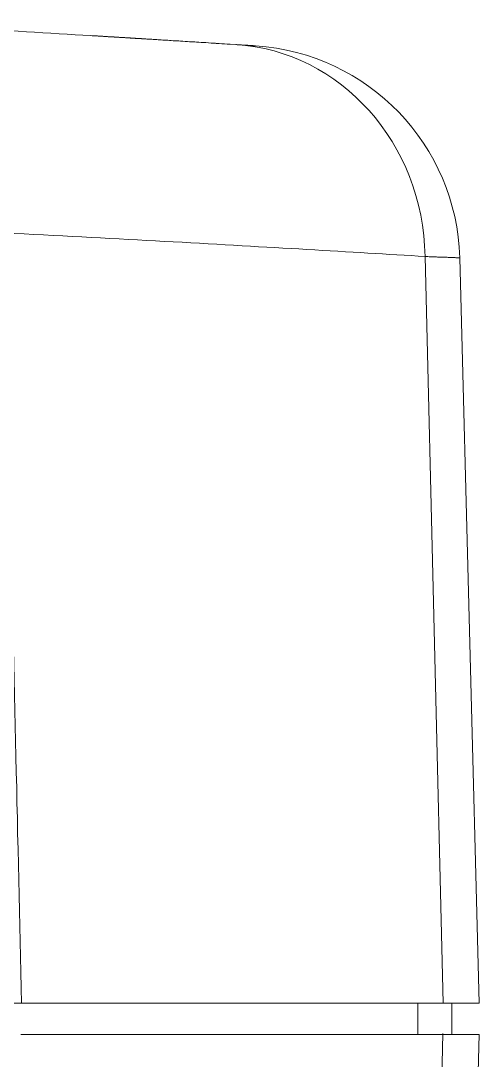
# Model space of a CAD drawing. Header units: inches. Extents: x 0 to 40, y 35.9 to 64.1.
# Drawn here: x 10.08 to 10.547, y 39.511 to 40.569 of the extents above; entities that cross this region are included whole.
import ezdxf

# ---------------------------------------------------------------- set-up
doc = ezdxf.new("R2010")
doc.units = ezdxf.units.IN
doc.header["$MEASUREMENT"] = 0
doc.layers.add('2', color=7, linetype='Continuous')

# ---------------------------------------------------------------- blocks, each defined once
blk = doc.blocks.new('block 765')
at = {"layer": '2', "color": 80, "lineweight": 18, "true_color": 0x3fff00}
blk.add_lwpolyline([(10.5466, 39.5689), (10.5268, 40.3279)], dxfattribs=at)
blk = doc.blocks.new('block 766')
at = {"layer": '2', "color": 80, "lineweight": 18, "true_color": 0x3fff00}
blk.add_lwpolyline([(10.5101, 39.5689), (10.5466, 39.5689)], dxfattribs=at)
blk = doc.blocks.new('block 770')
at = {"layer": '2', "color": 80, "lineweight": 18, "true_color": 0x3fff00}
blk.add_lwpolyline([(10.5189, 39.5369), (10.5189, 39.5689)], dxfattribs=at)
blk = doc.blocks.new('block 771')
at = {"layer": '2', "color": 80, "lineweight": 18, "true_color": 0x3fff00}
blk.add_lwpolyline([(10.5101, 39.5689), (10.0807, 39.5689)], dxfattribs=at)
blk = doc.blocks.new('block 772')
at = {"layer": '2', "color": 80, "lineweight": 18, "true_color": 0x3fff00}
blk.add_lwpolyline([(10.0807, 39.5689), (10.0002, 39.5689)], dxfattribs=at)
blk = doc.blocks.new('block 773')
at = {"layer": '2', "color": 80, "lineweight": 18, "true_color": 0x3fff00}
blk.add_lwpolyline([(10.5101, 39.5689), (10.4915, 40.3292)], dxfattribs=at)
blk = doc.blocks.new('block 774')
at = {"layer": '2', "color": 80, "lineweight": 18, "true_color": 0x3fff00}
blk.add_lwpolyline([(10.4842, 39.5369), (10.4842, 39.5689)], dxfattribs=at)
blk = doc.blocks.new('block 805')
at = {"layer": '2', "color": 80, "lineweight": 18, "true_color": 0x3fff00}
blk.add_lwpolyline([(10.08, 39.5369), (10.5097, 39.5369)], dxfattribs=at)
blk = doc.blocks.new('block 815')
at = {"layer": '2', "color": 80, "lineweight": 18, "true_color": 0x3fff00}
blk.add_lwpolyline([(10.5466, 39.5369), (10.5097, 39.5369)], dxfattribs=at)
blk = doc.blocks.new('block 817')
at = {"layer": '2', "color": 80, "lineweight": 18, "true_color": 0x3fff00}
blk.add_lwpolyline([(10.5466, 39.5369), (10.5267, 38.7765)], dxfattribs=at)
blk = doc.blocks.new('block 824')
at = {"layer": '2', "color": 7, "lineweight": 18, "true_color": 0xffffff}
blk.add_lwpolyline([(10.5189, 39.5689), (10.5189, 39.5369)], dxfattribs=at)
blk = doc.blocks.new('block 1089')
at = {"layer": '2', "color": 80, "lineweight": 18, "true_color": 0x3fff00}
blk.add_open_spline([(10.5268, 40.3279), (10.5238, 40.4427), (10.4337, 40.5363), (10.319, 40.5437)], degree=3, dxfattribs=at)
blk = doc.blocks.new('block 1131')
at = {"layer": '2', "color": 80, "lineweight": 18, "true_color": 0x3fff00}
blk.add_open_spline([(10.4915, 40.3292), (10.4897, 40.4444), (10.4059, 40.5382), (10.2988, 40.5451)], degree=3, dxfattribs=at)
blk = doc.blocks.new('block 1269')
at = {"layer": '2', "color": 80, "lineweight": 18, "true_color": 0x3fff00}
blk.add_lwpolyline([(10.4915, 40.3292), (10.4845, 40.3296), (10.4774, 40.3301), (10.4702, 40.3305), (10.4629, 40.3309), (10.4557, 40.3314), (10.4483, 40.3318), (10.4409, 40.3323), (10.4334, 40.3327), (10.4258, 40.3332), (10.4182, 40.3336), (10.4105, 40.3341), (10.4028, 40.3346), (10.395, 40.335), (10.3872, 40.3355), (10.3792, 40.3359), (10.3713, 40.3364), (10.3632, 40.3369), (10.3551, 40.3373), (10.3469, 40.3378), (10.3387, 40.3383), (10.3304, 40.3388), (10.3221, 40.3392), (10.3137, 40.3397), (10.3052, 40.3402), (10.2966, 40.3407), (10.2881, 40.3412), (10.2794, 40.3417), (10.2707, 40.3422), (10.2619, 40.3427), (10.2531, 40.3431), (10.2441, 40.3437), (10.2352, 40.3441), (10.2261, 40.3446), (10.2171, 40.3451), (10.2079, 40.3456), (10.1987, 40.3461), (10.1894, 40.3466), (10.1801, 40.3471), (10.1707, 40.3476), (10.1612, 40.3481), (10.1517, 40.3486), (10.1421, 40.3492), (10.1324, 40.3497), (10.1227, 40.3502), (10.113, 40.3507), (10.1031, 40.3512), (10.0932, 40.3517), (10.0833, 40.3522), (10.0733, 40.3527), (10.0632, 40.3533)], dxfattribs=at)
blk = doc.blocks.new('block 1271')
at = {"layer": '2', "color": 80, "lineweight": 18, "true_color": 0x3fff00}
blk.add_lwpolyline([(10.0632, 40.3533), (10.0635, 40.3376), (10.0639, 40.3219), (10.0642, 40.3062), (10.0646, 40.2905), (10.0649, 40.2748), (10.0653, 40.2591), (10.0656, 40.2435), (10.066, 40.2278), (10.0663, 40.2121), (10.0667, 40.1964), (10.067, 40.1807), (10.0674, 40.165), (10.0677, 40.1493), (10.0681, 40.1336), (10.0684, 40.118), (10.0688, 40.1023), (10.0691, 40.0866), (10.0695, 40.0709), (10.0698, 40.0552), (10.0702, 40.0395), (10.0705, 40.0238), (10.0709, 40.0081), (10.0712, 39.9925), (10.0716, 39.9768), (10.0719, 39.9611), (10.0723, 39.9454), (10.0726, 39.9297), (10.073, 39.914), (10.0733, 39.8983), (10.0737, 39.8826), (10.074, 39.867), (10.0744, 39.8513), (10.0747, 39.8356), (10.0751, 39.8199), (10.0754, 39.8042), (10.0758, 39.7885), (10.0761, 39.7728), (10.0765, 39.7571), (10.0768, 39.7415), (10.0772, 39.7258), (10.0775, 39.7101), (10.0779, 39.6944), (10.0782, 39.6787), (10.0786, 39.663), (10.0789, 39.6473), (10.0793, 39.6316), (10.0796, 39.6159), (10.08, 39.6003), (10.0803, 39.5846), (10.0807, 39.5689)], dxfattribs=at)
blk = doc.blocks.new('block 1273')
at = {"layer": '2', "color": 80, "lineweight": 18, "true_color": 0x3fff00}
blk.add_open_spline([(10.2988, 40.5451), (10.2988, 40.5451), (10.2996, 40.545), (10.2996, 40.545), (10.2996, 40.545), (10.3003, 40.5449), (10.3003, 40.5449), (10.3003, 40.5449), (10.3011, 40.5449), (10.3011, 40.5449), (10.3011, 40.5449), (10.3019, 40.5448), (10.3019, 40.5448), (10.3019, 40.5448), (10.3026, 40.5448), (10.3026, 40.5448), (10.3026, 40.5448), (10.3033, 40.5447), (10.3033, 40.5447), (10.3033, 40.5447), (10.304, 40.5447), (10.304, 40.5447), (10.304, 40.5447), (10.3047, 40.5447), (10.3047, 40.5447), (10.3047, 40.5447), (10.3054, 40.5446), (10.3054, 40.5446), (10.3054, 40.5446), (10.3061, 40.5446), (10.3061, 40.5446), (10.3061, 40.5446), (10.3067, 40.5445), (10.3067, 40.5445), (10.3067, 40.5445), (10.3073, 40.5445), (10.3073, 40.5445), (10.3073, 40.5445), (10.3079, 40.5445), (10.3079, 40.5445), (10.3079, 40.5445), (10.3085, 40.5444), (10.3085, 40.5444), (10.3085, 40.5444), (10.3091, 40.5444), (10.3091, 40.5444), (10.3091, 40.5444), (10.3097, 40.5444), (10.3097, 40.5444), (10.3097, 40.5444), (10.3102, 40.5443), (10.3102, 40.5443), (10.3102, 40.5443), (10.3107, 40.5443), (10.3107, 40.5443), (10.3107, 40.5443), (10.3112, 40.5443), (10.3112, 40.5443), (10.3112, 40.5443), (10.3117, 40.5442), (10.3117, 40.5442), (10.3117, 40.5442), (10.3122, 40.5442), (10.3122, 40.5442), (10.3122, 40.5442), (10.3127, 40.5442), (10.3127, 40.5442), (10.3127, 40.5442), (10.3131, 40.5441), (10.3131, 40.5441), (10.3131, 40.5441), (10.3135, 40.5441), (10.3135, 40.5441), (10.3135, 40.5441), (10.314, 40.5441), (10.314, 40.5441), (10.314, 40.5441), (10.3144, 40.5441), (10.3144, 40.5441), (10.3144, 40.5441), (10.3147, 40.544), (10.3147, 40.544), (10.3147, 40.544), (10.3151, 40.544), (10.3151, 40.544), (10.3151, 40.544), (10.3154, 40.544), (10.3154, 40.544), (10.3154, 40.544), (10.3158, 40.544), (10.3158, 40.544), (10.3158, 40.544), (10.3161, 40.544), (10.3161, 40.544), (10.3161, 40.544), (10.3164, 40.5439), (10.3164, 40.5439), (10.3164, 40.5439), (10.3167, 40.5439), (10.3167, 40.5439), (10.3167, 40.5439), (10.3169, 40.5439), (10.3169, 40.5439), (10.3169, 40.5439), (10.3172, 40.5438), (10.3172, 40.5438), (10.3172, 40.5438), (10.3174, 40.5438), (10.3174, 40.5438), (10.3174, 40.5438), (10.3176, 40.5438), (10.3176, 40.5438), (10.3176, 40.5438), (10.3179, 40.5438), (10.3179, 40.5438), (10.3179, 40.5438), (10.318, 40.5438), (10.318, 40.5438), (10.3182, 40.5438), (10.3184, 40.5438), (10.3184, 40.5438), (10.3185, 40.5438), (10.3186, 40.5438), (10.3186, 40.5438), (10.3187, 40.5437), (10.3188, 40.5437), (10.3188, 40.5437), (10.319, 40.5437), (10.319, 40.5437), (10.319, 40.5437)], degree=3, knots=[0, 0, 0, 0, 1, 1, 1, 2, 2, 2, 3, 3, 3, 4, 4, 4, 5, 5, 5, 6, 6, 6, 7, 7, 7, 8, 8, 8, 9, 9, 9, 10, 10, 10, 11, 11, 11, 12, 12, 12, 13, 13, 13, 14, 14, 14, 15, 15, 15, 16, 16, 16, 17, 17, 17, 18, 18, 18, 19, 19, 19, 20, 20, 20, 21, 21, 21, 22, 22, 22, 23, 23, 23, 24, 24, 24, 25, 25, 25, 26, 26, 26, 27, 27, 27, 28, 28, 28, 29, 29, 29, 30, 30, 30, 31, 31, 31, 32, 32, 32, 33, 33, 33, 34, 34, 34, 35, 35, 35, 36, 36, 36, 37, 37, 37, 38, 38, 38, 39, 39, 39, 40, 40, 40, 41, 41, 41, 42, 42, 42, 43, 43, 43, 43], dxfattribs=at)
blk = doc.blocks.new('block 1275')
at = {"layer": '2', "color": 80, "lineweight": 18, "true_color": 0x3fff00}
blk.add_lwpolyline([(9.8855, 40.5693), (9.8953, 40.5688), (9.9049, 40.5682), (9.9145, 40.5677), (9.9241, 40.5672), (9.9336, 40.5667), (9.943, 40.5662), (9.9523, 40.5657), (9.9616, 40.5651), (9.9709, 40.5646), (9.9801, 40.5641), (9.9892, 40.5636), (9.9983, 40.5631), (10.0073, 40.5626), (10.0162, 40.5621), (10.0251, 40.5616), (10.0339, 40.5611), (10.0427, 40.5606), (10.0514, 40.5601), (10.0601, 40.5596), (10.0687, 40.5591), (10.0772, 40.5586), (10.0857, 40.5581), (10.0941, 40.5576), (10.1024, 40.5571), (10.1107, 40.5566), (10.119, 40.5561), (10.1271, 40.5556), (10.1352, 40.5551), (10.1433, 40.5547), (10.1513, 40.5542), (10.1592, 40.5537), (10.1671, 40.5533), (10.1749, 40.5528), (10.1827, 40.5523), (10.1904, 40.5518), (10.198, 40.5514), (10.2056, 40.5509), (10.2131, 40.5504), (10.2206, 40.55), (10.228, 40.5495), (10.2353, 40.549), (10.2426, 40.5486), (10.2498, 40.5482), (10.257, 40.5477), (10.2641, 40.5473), (10.2712, 40.5468), (10.2781, 40.5464), (10.2851, 40.5459), (10.2919, 40.5455), (10.2988, 40.5451)], dxfattribs=at)
blk = doc.blocks.new('block 1276')
at = {"layer": '2', "color": 80, "lineweight": 18, "true_color": 0x3fff00}
blk.add_open_spline([(10.5268, 40.3279), (10.5266, 40.3279), (10.5265, 40.3279), (10.5265, 40.3279), (10.5264, 40.3279), (10.5263, 40.3279), (10.5263, 40.3279), (10.5263, 40.3279), (10.5261, 40.3279), (10.5261, 40.3279), (10.5261, 40.3279), (10.5259, 40.3279), (10.5259, 40.3279), (10.5259, 40.3279), (10.5256, 40.3279), (10.5256, 40.3279), (10.5256, 40.3279), (10.5254, 40.3279), (10.5254, 40.3279), (10.5254, 40.3279), (10.5251, 40.3279), (10.5251, 40.3279), (10.5251, 40.3279), (10.5247, 40.328), (10.5247, 40.328), (10.5247, 40.328), (10.5244, 40.328), (10.5244, 40.328), (10.5244, 40.328), (10.524, 40.328), (10.524, 40.328), (10.524, 40.328), (10.5236, 40.328), (10.5236, 40.328), (10.5236, 40.328), (10.5232, 40.328), (10.5232, 40.328), (10.5232, 40.328), (10.5227, 40.328), (10.5227, 40.328), (10.5227, 40.328), (10.5222, 40.3281), (10.5222, 40.3281), (10.5222, 40.3281), (10.5217, 40.3281), (10.5217, 40.3281), (10.5217, 40.3281), (10.5211, 40.3281), (10.5211, 40.3281), (10.5211, 40.3281), (10.5206, 40.3281), (10.5206, 40.3281), (10.5206, 40.3281), (10.5199, 40.3281), (10.5199, 40.3281), (10.5199, 40.3281), (10.5193, 40.3282), (10.5193, 40.3282), (10.5193, 40.3282), (10.5187, 40.3282), (10.5187, 40.3282), (10.5187, 40.3282), (10.518, 40.3282), (10.518, 40.3282), (10.518, 40.3282), (10.5172, 40.3283), (10.5172, 40.3283), (10.5172, 40.3283), (10.5165, 40.3283), (10.5165, 40.3283), (10.5165, 40.3283), (10.5157, 40.3283), (10.5157, 40.3283), (10.5157, 40.3283), (10.5149, 40.3283), (10.5149, 40.3283), (10.5149, 40.3283), (10.5141, 40.3284), (10.5141, 40.3284), (10.5141, 40.3284), (10.5132, 40.3284), (10.5132, 40.3284), (10.5132, 40.3284), (10.5123, 40.3284), (10.5123, 40.3284), (10.5123, 40.3284), (10.5114, 40.3285), (10.5114, 40.3285), (10.5114, 40.3285), (10.5105, 40.3285), (10.5105, 40.3285), (10.5105, 40.3285), (10.5095, 40.3285), (10.5095, 40.3285), (10.5095, 40.3285), (10.5085, 40.3286), (10.5085, 40.3286), (10.5085, 40.3286), (10.5075, 40.3286), (10.5075, 40.3286), (10.5075, 40.3286), (10.5064, 40.3286), (10.5064, 40.3286), (10.5064, 40.3286), (10.5053, 40.3287), (10.5053, 40.3287), (10.5053, 40.3287), (10.5042, 40.3287), (10.5042, 40.3287), (10.5042, 40.3287), (10.5031, 40.3288), (10.5031, 40.3288), (10.5031, 40.3288), (10.5019, 40.3288), (10.5019, 40.3288), (10.5019, 40.3288), (10.5007, 40.3288), (10.5007, 40.3288), (10.5007, 40.3288), (10.4995, 40.3289), (10.4995, 40.3289), (10.4995, 40.3289), (10.4982, 40.3289), (10.4982, 40.3289), (10.4982, 40.3289), (10.4969, 40.329), (10.4969, 40.329), (10.4969, 40.329), (10.4956, 40.329), (10.4956, 40.329), (10.4956, 40.329), (10.4943, 40.3291), (10.4943, 40.3291), (10.4943, 40.3291), (10.4929, 40.3291), (10.4929, 40.3291), (10.4929, 40.3291), (10.4915, 40.3292), (10.4915, 40.3292)], degree=3, knots=[0, 0, 0, 0, 1, 1, 1, 2, 2, 2, 3, 3, 3, 4, 4, 4, 5, 5, 5, 6, 6, 6, 7, 7, 7, 8, 8, 8, 9, 9, 9, 10, 10, 10, 11, 11, 11, 12, 12, 12, 13, 13, 13, 14, 14, 14, 15, 15, 15, 16, 16, 16, 17, 17, 17, 18, 18, 18, 19, 19, 19, 20, 20, 20, 21, 21, 21, 22, 22, 22, 23, 23, 23, 24, 24, 24, 25, 25, 25, 26, 26, 26, 27, 27, 27, 28, 28, 28, 29, 29, 29, 30, 30, 30, 31, 31, 31, 32, 32, 32, 33, 33, 33, 34, 34, 34, 35, 35, 35, 36, 36, 36, 37, 37, 37, 38, 38, 38, 39, 39, 39, 40, 40, 40, 41, 41, 41, 42, 42, 42, 43, 43, 43, 44, 44, 44, 45, 45, 45, 46, 46, 46, 46], dxfattribs=at)
blk = doc.blocks.new('block 1315')
at = {"layer": '2', "color": 80, "lineweight": 18, "true_color": 0x3fff00}
blk.add_lwpolyline([(10.5097, 39.538), (10.5093, 39.5228), (10.509, 39.5075), (10.5085, 39.4923), (10.5081, 39.477), (10.5077, 39.4618), (10.5074, 39.4466), (10.5069, 39.4314), (10.5065, 39.4161), (10.5061, 39.4009), (10.5057, 39.3857), (10.5053, 39.3704), (10.5049, 39.3552), (10.5045, 39.34), (10.5041, 39.3248), (10.5037, 39.3095), (10.5033, 39.2943), (10.5029, 39.2791), (10.5025, 39.2639), (10.5021, 39.2486), (10.5017, 39.2334), (10.5013, 39.2182), (10.5009, 39.2029), (10.5005, 39.1877), (10.5001, 39.1725), (10.4997, 39.1572), (10.4993, 39.142), (10.4989, 39.1268), (10.4985, 39.1115), (10.4981, 39.0963), (10.4977, 39.0811), (10.4973, 39.0659), (10.4969, 39.0506), (10.4965, 39.0354), (10.4961, 39.0202), (10.4957, 39.005), (10.4953, 38.9897), (10.4949, 38.9745), (10.4945, 38.9593), (10.4941, 38.944), (10.4937, 38.9288), (10.4933, 38.9136), (10.4929, 38.8984), (10.4925, 38.8831), (10.4921, 38.8679), (10.4917, 38.8527), (10.4913, 38.8374), (10.4909, 38.8222), (10.4905, 38.807), (10.4901, 38.7917), (10.4897, 38.7765)], dxfattribs=at)
blk = doc.blocks.new('block 1332')
at = {"layer": '2', "color": 7, "lineweight": 18, "true_color": 0xffffff}
blk.add_lwpolyline([(10.1912, 40.5518), (10.1905, 40.5518), (10.1897, 40.5519), (10.189, 40.5519), (10.1882, 40.5519), (10.1875, 40.552), (10.1867, 40.552), (10.1859, 40.5521), (10.1852, 40.5522), (10.1844, 40.5522), (10.1837, 40.5522), (10.1829, 40.5523), (10.1821, 40.5523), (10.1814, 40.5524), (10.1806, 40.5524), (10.1798, 40.5525), (10.1791, 40.5525), (10.1783, 40.5526), (10.1775, 40.5526), (10.1767, 40.5527), (10.176, 40.5527), (10.1752, 40.5527), (10.1744, 40.5528), (10.1737, 40.5528), (10.1729, 40.5529), (10.1721, 40.5529), (10.1713, 40.553), (10.1706, 40.553), (10.1698, 40.5531), (10.169, 40.5531), (10.1682, 40.5532), (10.1675, 40.5532), (10.1667, 40.5533), (10.1659, 40.5533), (10.1651, 40.5534), (10.1643, 40.5534), (10.1635, 40.5535), (10.1628, 40.5535), (10.162, 40.5536), (10.1612, 40.5536), (10.1604, 40.5537), (10.1596, 40.5537), (10.1588, 40.5537), (10.158, 40.5538), (10.1572, 40.5538), (10.1565, 40.5539), (10.1557, 40.5539), (10.1549, 40.554), (10.1541, 40.554), (10.1533, 40.5541), (10.1525, 40.5541)], dxfattribs=at)
blk = doc.blocks.new('block 1337')
at = {"layer": '2', "color": 7, "lineweight": 18, "true_color": 0xffffff}
blk.add_open_spline([(10.1912, 40.5518), (10.1912, 40.5518), (10.1916, 40.5517), (10.1916, 40.5517), (10.1916, 40.5517), (10.1919, 40.5517), (10.1919, 40.5517), (10.1919, 40.5517), (10.1923, 40.5517), (10.1923, 40.5517), (10.1923, 40.5517), (10.1926, 40.5517), (10.1926, 40.5517), (10.1926, 40.5517), (10.1929, 40.5517), (10.1929, 40.5517), (10.1929, 40.5517), (10.1932, 40.5517), (10.1932, 40.5517), (10.1932, 40.5517), (10.1936, 40.5516), (10.1936, 40.5516), (10.1936, 40.5516), (10.1939, 40.5516), (10.1939, 40.5516), (10.1939, 40.5516), (10.1942, 40.5516), (10.1942, 40.5516), (10.1942, 40.5516), (10.1945, 40.5516), (10.1945, 40.5516), (10.1945, 40.5516), (10.1948, 40.5516), (10.1948, 40.5516), (10.1948, 40.5516), (10.1951, 40.5515), (10.1951, 40.5515), (10.1951, 40.5515), (10.1954, 40.5515), (10.1954, 40.5515), (10.1954, 40.5515), (10.1957, 40.5515), (10.1957, 40.5515), (10.1957, 40.5515), (10.196, 40.5515), (10.196, 40.5515), (10.196, 40.5515), (10.1962, 40.5515), (10.1962, 40.5515), (10.1962, 40.5515), (10.1965, 40.5515), (10.1965, 40.5515), (10.1965, 40.5515), (10.1968, 40.5514), (10.1968, 40.5514), (10.1968, 40.5514), (10.1971, 40.5514), (10.1971, 40.5514), (10.1971, 40.5514), (10.1973, 40.5514), (10.1973, 40.5514), (10.1973, 40.5514), (10.1976, 40.5514), (10.1976, 40.5514), (10.1976, 40.5514), (10.1978, 40.5514), (10.1978, 40.5514), (10.1978, 40.5514), (10.1981, 40.5514), (10.1981, 40.5514), (10.1981, 40.5514), (10.1983, 40.5513), (10.1983, 40.5513), (10.1983, 40.5513), (10.1986, 40.5513), (10.1986, 40.5513), (10.1986, 40.5513), (10.1988, 40.5513), (10.1988, 40.5513), (10.1988, 40.5513), (10.1991, 40.5513), (10.1991, 40.5513), (10.1991, 40.5513), (10.1993, 40.5513), (10.1993, 40.5513), (10.1993, 40.5513), (10.1995, 40.5513), (10.1995, 40.5513), (10.1995, 40.5513), (10.1997, 40.5513), (10.1997, 40.5513), (10.1997, 40.5513), (10.2, 40.5513), (10.2, 40.5513), (10.2, 40.5513), (10.2002, 40.5512), (10.2002, 40.5512), (10.2002, 40.5512), (10.2004, 40.5512), (10.2004, 40.5512), (10.2004, 40.5512), (10.2006, 40.5512), (10.2006, 40.5512), (10.2006, 40.5512), (10.2008, 40.5512), (10.2008, 40.5512), (10.2008, 40.5512), (10.201, 40.5512), (10.201, 40.5512), (10.201, 40.5512), (10.2012, 40.5512), (10.2012, 40.5512), (10.2012, 40.5512), (10.2014, 40.5512), (10.2014, 40.5512), (10.2014, 40.5512), (10.2015, 40.5512), (10.2015, 40.5512), (10.2015, 40.5512), (10.2017, 40.5511), (10.2017, 40.5511), (10.2019, 40.5511), (10.2021, 40.5511), (10.2021, 40.5511), (10.2022, 40.5511), (10.2024, 40.5511), (10.2024, 40.5511), (10.2025, 40.5511), (10.2027, 40.5511), (10.2027, 40.5511), (10.2029, 40.551), (10.203, 40.551), (10.203, 40.551), (10.2031, 40.551), (10.2033, 40.551), (10.2033, 40.551)], degree=3, knots=[0, 0, 0, 0, 1, 1, 1, 2, 2, 2, 3, 3, 3, 4, 4, 4, 5, 5, 5, 6, 6, 6, 7, 7, 7, 8, 8, 8, 9, 9, 9, 10, 10, 10, 11, 11, 11, 12, 12, 12, 13, 13, 13, 14, 14, 14, 15, 15, 15, 16, 16, 16, 17, 17, 17, 18, 18, 18, 19, 19, 19, 20, 20, 20, 21, 21, 21, 22, 22, 22, 23, 23, 23, 24, 24, 24, 25, 25, 25, 26, 26, 26, 27, 27, 27, 28, 28, 28, 29, 29, 29, 30, 30, 30, 31, 31, 31, 32, 32, 32, 33, 33, 33, 34, 34, 34, 35, 35, 35, 36, 36, 36, 37, 37, 37, 38, 38, 38, 39, 39, 39, 40, 40, 40, 41, 41, 41, 42, 42, 42, 43, 43, 43, 44, 44, 44, 45, 45, 45, 45], dxfattribs=at)
blk = doc.blocks.new('block 1340')
at = {"layer": '2', "color": 7, "lineweight": 18, "true_color": 0xffffff}
blk.add_lwpolyline([(10.293, 40.5454), (10.2901, 40.5456), (10.2873, 40.5458), (10.2845, 40.5459), (10.2818, 40.5461), (10.279, 40.5463), (10.2764, 40.5465), (10.2737, 40.5466), (10.2711, 40.5468), (10.2685, 40.547), (10.266, 40.5471), (10.2635, 40.5473), (10.2611, 40.5474), (10.2587, 40.5476), (10.2563, 40.5477), (10.254, 40.5479), (10.2517, 40.548), (10.2495, 40.5482), (10.2473, 40.5483), (10.2451, 40.5484), (10.243, 40.5486), (10.241, 40.5487), (10.239, 40.5488), (10.237, 40.5489), (10.2351, 40.549), (10.2332, 40.5492), (10.2314, 40.5493), (10.2296, 40.5494), (10.2279, 40.5495), (10.2262, 40.5496), (10.2246, 40.5497), (10.223, 40.5498), (10.2214, 40.5499), (10.22, 40.55), (10.2185, 40.5501), (10.2172, 40.5502), (10.2159, 40.5503), (10.2146, 40.5503), (10.2134, 40.5504), (10.2122, 40.5505), (10.2111, 40.5506), (10.2101, 40.5506), (10.2091, 40.5507), (10.2082, 40.5507), (10.2073, 40.5508), (10.2065, 40.5508), (10.2057, 40.5509), (10.205, 40.5509), (10.2044, 40.551), (10.2038, 40.551), (10.2033, 40.551)], dxfattribs=at)

msp = doc.modelspace()

# ---------------------------------------------------------------- block references
at = {"layer": '2'}
for name in ['block 1275', 'block 1332', 'block 1337', 'block 1340', 'block 1131', 'block 1273', 'block 1089', 'block 1269', 'block 1271', 'block 773', 'block 1276', 'block 765', 'block 772', 'block 771', 'block 774', 'block 766', 'block 770', 'block 824', 'block 805', 'block 1315', 'block 815', 'block 817']:
    msp.add_blockref(name, (0, 0), dxfattribs=at)

doc.saveas('drawing.dxf')
